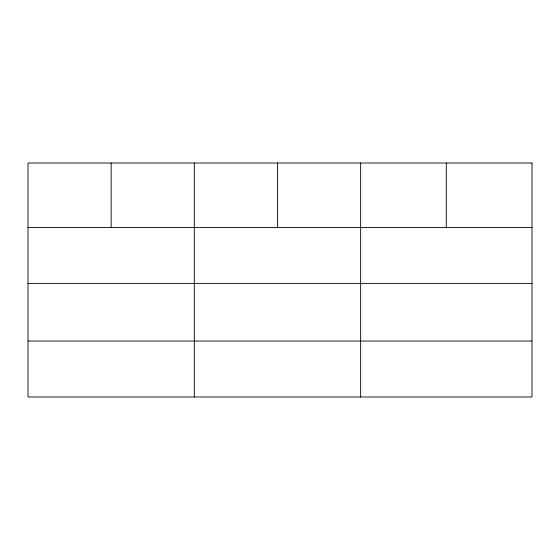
<?xml version="1.0" encoding="UTF-8"?>
<svg xmlns="http://www.w3.org/2000/svg" width="560" height="560" viewBox="0 0 560 560"><rect width="100%" height="100%" fill="white"/><g stroke="black" fill="none" stroke-linecap="round" stroke-linejoin="round"><path stroke-width="0.84" d="M28 227.444L532 227.444M28 283.395L532 283.395M28 341.04L532 341.04M446.32 163.009L446.32 227.444M360.64 163.009L360.64 396.991M277.48 163.009L277.48 227.444M194.32 163.009L194.32 396.991M111.16 163.009L111.16 227.444M532 163.009L28 163.009L28 396.991L532 396.991L532 163.009"/></g></svg>
